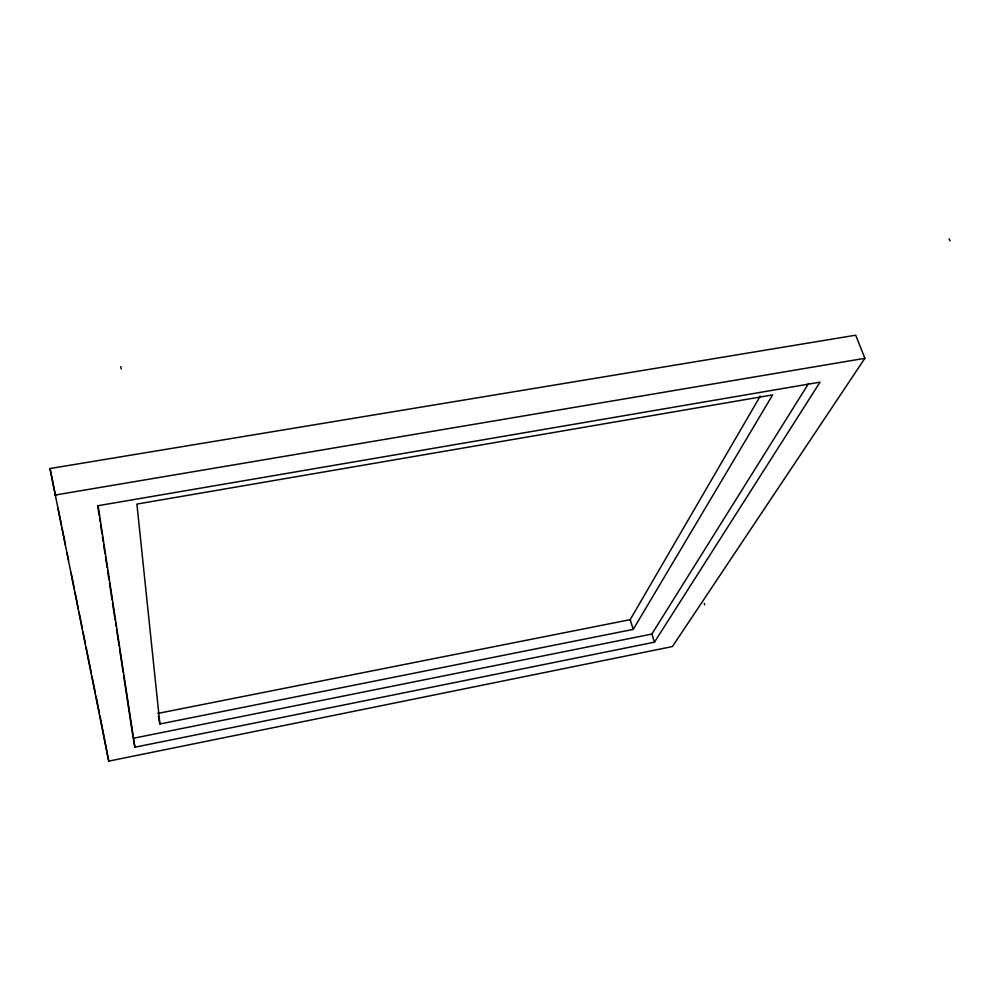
<?xml version="1.0" encoding="UTF-8"?>
<svg xmlns="http://www.w3.org/2000/svg" width="1000" height="1000" viewBox="0 0 1000 1000"><rect width="100%" height="100%" fill="white"/><g stroke="black" fill="none" stroke-linecap="round" stroke-linejoin="round"><path stroke-width="1.5" d="M158.412 716.45L159.887 724L633.25 629.375L630.188 619.663L760.263 396.087M633.25 629.375L772.625 394.888L136.9 504.075L159.887 724M123.575 675.238L133.212 738.3L651.85 634.05L808.575 383.488M654.45 642.175L820.037 382.15L98.112 505.688L134.9 747.212L654.45 642.175L651.85 634.05M864.875 358.3L672.425 646.55L108.737 761.125L50 468.537L855.7 335.2L864.875 358.3L54.8 495.112M157.812 713.425L630.188 619.663M949.125 238.875L950 240.9M704.25 603.387L704.737 604.862M120.8 366.625L121.275 368.95M50 468.537L55.55 496.025M58.025 508.237L61.413 525.037M62.038 528.088L65.425 544.888M66.975 552.525L68.513 560.163M70.987 572.375L74.375 589.175M75 592.225L78.388 609.025M79.013 612.075L82.4 628.875M83.025 631.925L85.487 644.15M86.112 647.2L91.35 673.162M91.975 676.213L95.363 693.012M95.988 696.062L99.375 712.862M100 715.913L108.737 761.125M133.488 739.788L134.9 747.212M97.713 506.062L99.125 515.288M99.6 518.362L100.062 521.438M100.538 524.513L101.95 533.737M102.413 536.812L103.125 541.438M103.588 544.513L105 553.737M105.475 556.812L107.125 567.575M107.587 570.65L109 579.888M109.475 582.962L112.05 599.875M112.525 602.95L115.113 619.875M115.588 622.95L116.05 626.025M116.525 629.1L119.113 646.012M119.575 649.087L123.1 672.163"/></g></svg>
